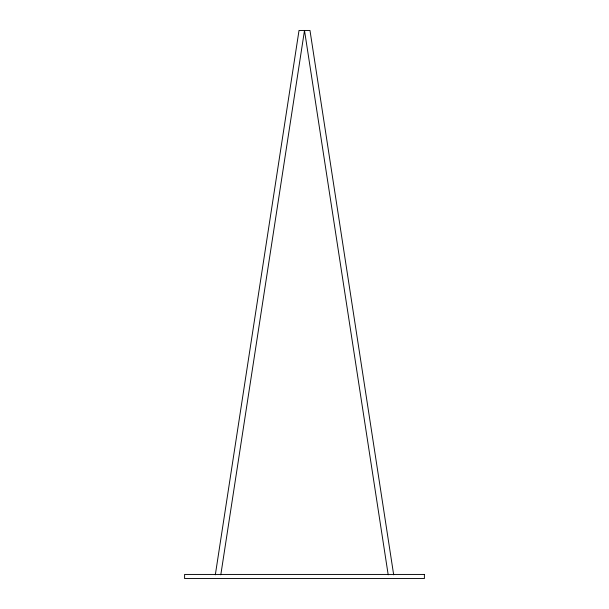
<?xml version="1.0" encoding="UTF-8"?>
<svg xmlns="http://www.w3.org/2000/svg" width="609" height="609" viewBox="0 0 609 609"><rect width="100%" height="100%" fill="white"/><g stroke="black" fill="none" stroke-linecap="round" stroke-linejoin="round"><path stroke-width="0.91" d="M215.327 574.797L299.019 30.45L309.981 30.45L393.673 574.797M220.808 574.797L304.5 30.45L388.192 574.797M424.397 574.439L184.603 574.439L184.603 578.55L424.397 578.55L424.397 574.439"/></g></svg>
